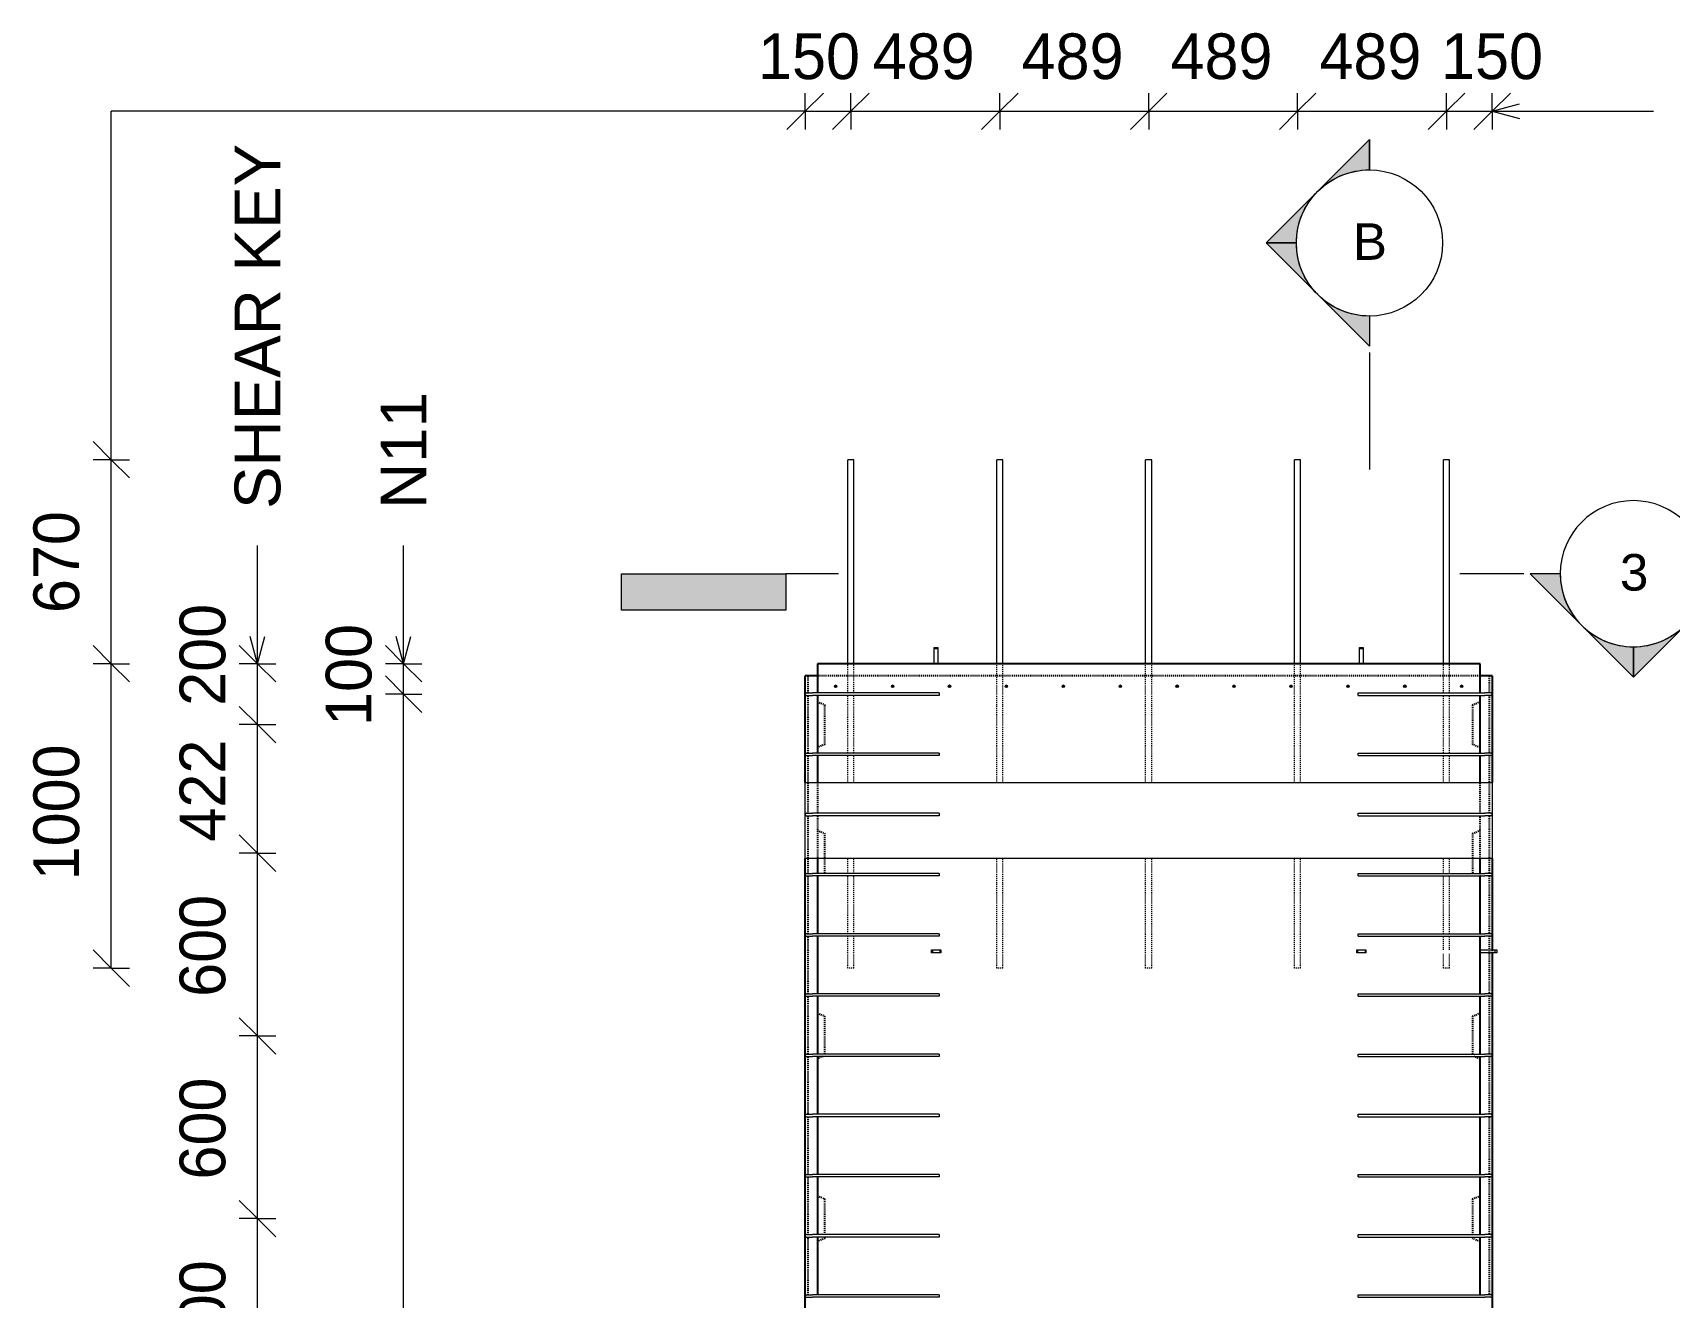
# Model space of a CAD drawing. Header units: millimetres. Extents: x -1213 to 19667, y -2591 to 13692.
# Drawn here: x 2974 to 8348, y 5619 to 9772 of the extents above; entities that cross this region are included whole.
import ezdxf

# ---------------------------------------------------------------- set-up
doc = ezdxf.new("R2010")
doc.units = ezdxf.units.MM
doc.linetypes.add('Dash', pattern=[6.36, 3.18, -3.18])
for name, color, linetype, lineweight in [('A-ANNO-DIMS', 211, 'Continuous', 9), ('A-ANNO-DIMS-60', 211, 'Continuous', 9), ('A-DETL-THIN', 151, 'Continuous', 18), ('A-GENM', 13, 'Continuous', 18), ('A-WALL', 113, 'Continuous', 25), ('A-WALL-HDLN', 110, 'Dash', 25), ('G-ANNO-SYMB', 111, 'Continuous', 9), ('G-ANNO-TEXT', 231, 'Continuous', 9), ('S-BEAM', 12, 'Continuous', 18), ('S-RBAR', 171, 'Continuous', 18)]:
    doc.layers.add(name, color=color, linetype=linetype, lineweight=lineweight)
doc.styles.add('Arial', font='arial.ttf', dxfattribs={"height": 120})
doc.styles.add('Arial_1', font='arial.ttf', dxfattribs={"height": 150})
doc.styles.add('Nirmala UI Semilight', font='NirmalaS.ttf', dxfattribs={"height": 150})
doc.dimstyles.new('Arrow_Filled_-_2_5_NI_UI', dxfattribs={"dimscale": 304.8, "dimtxt": 157.104592, "dimasz": 0.393701, "dimexe": 0.19685, "dimexo": 0.0625, "dimgap": 0.19685, "dimtad": 1, "dimdec": 4, "dimzin": 0, "dimdsep": 46, "dimtxsty": 'Nirmala UI Semilight', "dimblk1": 'OBLIQUE', "dimblk2": 'OBLIQUE', "dimsah": 1, "dimcen": 0.09, "dimazin": 0, "dimtfac": 1, "dimtdec": 4, "dimtix": 1, "dimtmove": 0, "dimatfit": 3, "dimfxl": 0.19685, "dimfxlon": 1, "dimtvp": 1, "dimtolj": 1, "dimtzin": 0, "dimarcsym": 2})
doc.dimstyles.new('Arrow_Filled_-_2_5_NI_UI_1', dxfattribs={"dimscale": 304.8, "dimtxt": 157.104592, "dimasz": 0.393701, "dimexe": 0.19685, "dimexo": 0.0625, "dimgap": 0.19685, "dimtad": 1, "dimdec": 4, "dimzin": 0, "dimdsep": 46, "dimtxsty": 'Nirmala UI Semilight', "dimblk1": 'OBLIQUE', "dimblk2": 'OBLIQUE', "dimsah": 1, "dimcen": 0.09, "dimazin": 0, "dimtfac": 1, "dimtdec": 4, "dimtix": 1, "dimtmove": 2, "dimatfit": 3, "dimfxl": 0.19685, "dimfxlon": 1, "dimtvp": 1, "dimtolj": 1, "dimtzin": 0, "dimarcsym": 2})

# ---------------------------------------------------------------- blocks, each defined once
blk = doc.blocks.new('M_Rectangular Corbel - M_Rectangular Corbel-2189266-Elevation Front')
at = {"layer": 'S-BEAM'}
for p, q in [((5510.6, 7060), (5510.6, 7310)), ((5510.6, 7310), (7766.6, 7310)), ((7766.6, 7310), (7766.6, 7060)), ((7766.6, 7060), (5510.6, 7060))]:
    blk.add_line(p, q, dxfattribs=at)
blk = doc.blocks.new('RR spread anchor face based - RR-SA-4_0-180-1726831-Elevation Front')
at = {"layer": 'A-GENM'}
for p, q in [((7330.6, 7748.8), (7330.6, 7753.8)), ((7330.6, 7753.8), (7342.6, 7753.8)), ((7330.6, 7700), (7330.6, 7748.8)), ((7342.6, 7748.8), (7330.6, 7748.8)), ((7342.6, 7753.8), (7342.6, 7748.8)), ((7342.6, 7748.8), (7342.6, 7700))]:
    blk.add_line(p, q, dxfattribs=at)
blk = doc.blocks.new('RR spread anchor face based - RR-SA-2_5-200-1726821-Elevation Front')
at = {"layer": 'A-GENM'}
for p, q in [((5925.6, 6760), (5928.1, 6760)), ((5925.6, 6750), (5925.6, 6760)), ((5928.1, 6750), (5925.6, 6750)), ((5928.1, 6760), (5953.1, 6760)), ((5928.1, 6760), (5928.1, 6750)), ((5953.1, 6750), (5928.1, 6750)), ((5953.1, 6760), (5955.6, 6760)), ((5953.1, 6760), (5953.1, 6750)), ((5955.6, 6750), (5953.1, 6750)), ((5955.6, 6760), (5955.6, 6750))]:
    blk.add_line(p, q, dxfattribs=at)
blk = doc.blocks.new('RR spread anchor face based - RR-SA-3_0-200-1726827-Elevation Front')
at = {"layer": 'A-GENM'}
for p, q in [((7726.6, 6760), (7776.6, 6760)), ((7776.6, 6750), (7726.6, 6750)), ((7776.6, 6760), (7781.6, 6760)), ((7776.6, 6750), (7776.6, 6760)), ((7781.6, 6750), (7776.6, 6750)), ((7781.6, 6760), (7781.6, 6750))]:
    blk.add_line(p, q, dxfattribs=at)
blk = doc.blocks.new('Detail View - M_Section Head - Filled SHOP DWG-1002450-Elevation Front')
at = {"layer": 'G-ANNO-SYMB'}
h = blk.add_hatch(color=256, dxfattribs=at)
edge = h.paths.add_edge_path()
edge.add_line((7890.8, -484.4), (7990.2, -484.4))
edge.add_arc((8230.2, -484.4), 240, 180, 225)
edge.add_line((8060.5, -654.1), (7890.8, -484.4))
h = blk.add_hatch(color=256, dxfattribs=at)
edge = h.paths.add_edge_path()
edge.add_line((8569.6, -484.4), (8399.9, -654.1))
edge.add_arc((8230.2, -484.4), 240, 315, 360)
edge.add_line((8470.2, -484.4), (8569.6, -484.4))
h = blk.add_hatch(color=256, dxfattribs=at)
edge = h.paths.add_edge_path()
edge.add_line((8230.2, -823.8), (8060.5, -654.1))
edge.add_arc((8230.2, -484.4), 240, 225, 270)
edge.add_line((8230.2, -724.4), (8230.2, -823.8))
h = blk.add_hatch(color=256, dxfattribs=at)
edge = h.paths.add_edge_path()
edge.add_line((8230.2, -823.8), (8230.2, -724.4))
edge.add_arc((8230.2, -484.4), 240, 270, 315)
edge.add_line((8399.9, -654.1), (8230.2, -823.8))
for p, q in [((8230.2, -823.8), (7890.8, -484.4)), ((7990.2, -484.4), (7890.8, -484.4)), ((7890.8, -484.4), (8060.5, -654.1)), ((7990.2, -484.4), (7890.8, -484.4)), ((8230.2, -823.8), (8569.6, -484.4)), ((8399.9, -654.1), (8569.6, -484.4)), ((8470.2, -484.4), (8569.6, -484.4)), ((8569.6, -484.4), (8470.2, -484.4)), ((8060.5, -654.1), (8230.2, -823.8)), ((8230.2, -823.8), (8399.9, -654.1)), ((8230.2, -724.4), (8230.2, -823.8)), ((8230.2, -823.8), (8230.2, -724.4))]:
    blk.add_line(p, q, dxfattribs=at)
for start, end in [(360, 180), (180, 360), (180, 225), (315, 360), (225, 270), (270, 315)]:
    blk.add_arc((8230.2, -484.4), 240, start, end, dxfattribs=at)
blk = doc.blocks.new('Detail View - M_Section Tail - Filled Horizontal-14034-Elevation Front')
at = {"layer": 'G-ANNO-SYMB'}
blk.add_hatch(color=256, dxfattribs=at).paths.add_polyline_path([(5447.5, -604.4), (5447.5, -484.4), (4907.5, -484.4), (4907.5, -604.4)])
for p, q in [((4907.5, -604.4), (4907.5, -484.4)), ((4907.5, -484.4), (5447.5, -484.4)), ((5447.5, -484.4), (5447.5, -604.4)), ((5447.5, -604.4), (4907.5, -604.4))]:
    blk.add_line(p, q, dxfattribs=at)
blk = doc.blocks.new('DIMBLOCK26-Elevation Front')
at = {"layer": 'A-ANNO-DIMS-60'}
for p, q in [((5510.6, 9514.3), (5570.6, 9574.3)), ((5510.6, 9514.3), (5510.6, 9574.3)), ((5660.6, 9514.3), (5720.6, 9574.3)), ((5660.6, 9514.3), (5660.6, 9574.3)), ((5510.6, 9514.3), (5450.6, 9454.3)), ((5510.6, 9514.3), (5660.6, 9514.3)), ((5510.6, 9514.3), (5510.6, 9454.3)), ((5660.6, 9514.3), (5600.6, 9454.3)), ((5660.6, 9514.3), (5660.6, 9454.3))]:
    blk.add_line(p, q, dxfattribs=at)
at = {"layer": 'A-ANNO-DIMS-60', "color": 0, "insert": (5355.8, 9770), "char_height": 150, "width": 370.196, "attachment_point": 1, "line_spacing_factor": 1.142579, "style": 'Nirmala UI Semilight'}
blk.add_mtext('150', dxfattribs=at)
blk = doc.blocks.new('_Oblique')
at = {"color": 0, "linetype": 'ByBlock', "lineweight": -2}
blk.add_line((-0.5, -0.5), (0.5, 0.5), dxfattribs=at)
blk = doc.blocks.new('DIMBLOCK27-Elevation Front')
at = {"layer": 'A-ANNO-DIMS-60'}
for p, q in [((5660.6, 9514.3), (5720.6, 9574.3)), ((5660.6, 9514.3), (5660.6, 9574.3)), ((6149.6, 9514.3), (6209.6, 9574.3)), ((6149.6, 9514.3), (6149.6, 9574.3)), ((5660.6, 9514.3), (5600.6, 9454.3)), ((5660.6, 9514.3), (6149.6, 9514.3)), ((5660.6, 9514.3), (5660.6, 9454.3)), ((6149.6, 9514.3), (6089.6, 9454.3)), ((6149.6, 9514.3), (6149.6, 9454.3))]:
    blk.add_line(p, q, dxfattribs=at)
at = {"layer": 'A-ANNO-DIMS-60', "color": 0, "insert": (5732.3, 9770), "char_height": 150, "width": 414.756, "attachment_point": 1, "line_spacing_factor": 1.142579, "style": 'Nirmala UI Semilight'}
blk.add_mtext('489', dxfattribs=at)
blk = doc.blocks.new('DIMBLOCK28-Elevation Front')
at = {"layer": 'A-ANNO-DIMS-60'}
for p, q in [((6149.6, 9514.3), (6209.6, 9574.3)), ((6149.6, 9514.3), (6149.6, 9574.3)), ((6638.6, 9514.3), (6698.6, 9574.3)), ((6638.6, 9514.3), (6638.6, 9574.3)), ((6149.6, 9514.3), (6089.6, 9454.3)), ((6149.6, 9514.3), (6638.6, 9514.3)), ((6149.6, 9514.3), (6149.6, 9454.3)), ((6638.6, 9514.3), (6578.6, 9454.3)), ((6638.6, 9514.3), (6638.6, 9454.3))]:
    blk.add_line(p, q, dxfattribs=at)
at = {"layer": 'A-ANNO-DIMS-60', "color": 0, "insert": (6221.3, 9770), "char_height": 150, "width": 414.756, "attachment_point": 1, "line_spacing_factor": 1.142579, "style": 'Nirmala UI Semilight'}
blk.add_mtext('489', dxfattribs=at)
blk = doc.blocks.new('DIMBLOCK29-Elevation Front')
at = {"layer": 'A-ANNO-DIMS-60'}
for p, q in [((6638.6, 9514.3), (6698.6, 9574.3)), ((6638.6, 9514.3), (6638.6, 9574.3)), ((7127.6, 9514.3), (7187.6, 9574.3)), ((7127.6, 9514.3), (7127.6, 9574.3)), ((6638.6, 9514.3), (6578.6, 9454.3)), ((6638.6, 9514.3), (7127.6, 9514.3)), ((6638.6, 9514.3), (6638.6, 9454.3)), ((7127.6, 9514.3), (7067.6, 9454.3)), ((7127.6, 9514.3), (7127.6, 9454.3))]:
    blk.add_line(p, q, dxfattribs=at)
at = {"layer": 'A-ANNO-DIMS-60', "color": 0, "insert": (6710.3, 9770), "char_height": 150, "width": 414.756, "attachment_point": 1, "line_spacing_factor": 1.142579, "style": 'Nirmala UI Semilight'}
blk.add_mtext('489', dxfattribs=at)
blk = doc.blocks.new('DIMBLOCK30-Elevation Front')
at = {"layer": 'A-ANNO-DIMS-60'}
for p, q in [((7127.6, 9514.3), (7187.6, 9574.3)), ((7127.6, 9514.3), (7127.6, 9574.3)), ((7616.6, 9514.3), (7676.6, 9574.3)), ((7616.6, 9514.3), (7616.6, 9574.3)), ((7127.6, 9514.3), (7067.6, 9454.3)), ((7127.6, 9514.3), (7616.6, 9514.3)), ((7127.6, 9514.3), (7127.6, 9454.3)), ((7616.6, 9514.3), (7556.6, 9454.3)), ((7616.6, 9514.3), (7616.6, 9454.3))]:
    blk.add_line(p, q, dxfattribs=at)
at = {"layer": 'A-ANNO-DIMS-60', "color": 0, "insert": (7199.3, 9770), "char_height": 150, "width": 414.756, "attachment_point": 1, "line_spacing_factor": 1.142579, "style": 'Nirmala UI Semilight'}
blk.add_mtext('489', dxfattribs=at)
blk = doc.blocks.new('DIMBLOCK31-Elevation Front')
at = {"layer": 'A-ANNO-DIMS-60'}
for p, q in [((7616.6, 9514.3), (7676.6, 9574.3)), ((7616.6, 9514.3), (7616.6, 9574.3)), ((7766.6, 9514.3), (7826.6, 9574.3)), ((7766.6, 9514.3), (7766.6, 9574.3)), ((7616.6, 9514.3), (7556.6, 9454.3)), ((7616.6, 9514.3), (7766.6, 9514.3)), ((7616.6, 9514.3), (7616.6, 9454.3)), ((7766.6, 9514.3), (7706.6, 9454.3)), ((7766.6, 9514.3), (7766.6, 9454.3))]:
    blk.add_line(p, q, dxfattribs=at)
at = {"layer": 'A-ANNO-DIMS-60', "color": 0, "insert": (7598.8, 9770), "char_height": 150, "width": 370.196, "attachment_point": 1, "line_spacing_factor": 1.142579, "style": 'Nirmala UI Semilight'}
blk.add_mtext('150', dxfattribs=at)
blk = doc.blocks.new('DIMBLOCK32-Elevation Front')
at = {"layer": 'A-ANNO-DIMS-60'}
for p, q in [((3231.9, 7700), (3171.9, 7760)), ((3231.9, 7700), (3171.9, 7700)), ((3231.9, 6700), (3231.9, 7700)), ((3231.9, 7700), (3291.9, 7640)), ((3231.9, 7700), (3291.9, 7700)), ((3231.9, 6700), (3171.9, 6760)), ((3231.9, 6700), (3171.9, 6700)), ((3231.9, 6700), (3291.9, 6640)), ((3231.9, 6700), (3291.9, 6700))]:
    blk.add_line(p, q, dxfattribs=at)
at = {"layer": 'A-ANNO-DIMS-60', "color": 0, "insert": (2976.2, 6988.6), "char_height": 150, "width": 507.305, "attachment_point": 1, "rotation": 90, "line_spacing_factor": 1.142579, "style": 'Nirmala UI Semilight'}
blk.add_mtext('1000', dxfattribs=at)
blk = doc.blocks.new('DIMBLOCK33-Elevation Front')
at = {"layer": 'A-ANNO-DIMS-60'}
for p, q in [((3231.9, 8370), (3171.9, 8430)), ((3231.9, 8370), (3171.9, 8370)), ((3231.9, 7700), (3231.9, 8370)), ((3231.9, 8370), (3291.9, 8310)), ((3231.9, 8370), (3291.9, 8370)), ((3231.9, 7700), (3171.9, 7760)), ((3231.9, 7700), (3171.9, 7700)), ((3231.9, 7700), (3291.9, 7640)), ((3231.9, 7700), (3291.9, 7700))]:
    blk.add_line(p, q, dxfattribs=at)
at = {"layer": 'A-ANNO-DIMS-60', "color": 0, "insert": (2976.2, 7866.5), "char_height": 150, "width": 404.473, "attachment_point": 1, "rotation": 90, "line_spacing_factor": 1.142579, "style": 'Nirmala UI Semilight'}
blk.add_mtext('670', dxfattribs=at)
blk = doc.blocks.new('DIMBLOCK47-Elevation Front')
at = {"layer": 'A-ANNO-DIMS-60'}
for p, q in [((3711.9, 5877.5), (3651.9, 5937.5)), ((3711.9, 5877.5), (3651.9, 5877.5)), ((3711.9, 5277.5), (3711.9, 5877.5)), ((3711.9, 5877.5), (3771.9, 5817.5)), ((3711.9, 5877.5), (3771.9, 5877.5)), ((3711.9, 5277.5), (3651.9, 5337.5)), ((3711.9, 5277.5), (3651.9, 5277.5)), ((3711.9, 5277.5), (3771.9, 5217.5)), ((3711.9, 5277.5), (3771.9, 5277.5))]:
    blk.add_line(p, q, dxfattribs=at)
at = {"layer": 'A-ANNO-DIMS-60', "color": 0, "insert": (3456.2, 5406.1), "char_height": 150, "width": 411.328, "attachment_point": 1, "rotation": 90, "line_spacing_factor": 1.142579, "style": 'Nirmala UI Semilight'}
blk.add_mtext('600', dxfattribs=at)
blk = doc.blocks.new('DIMBLOCK48-Elevation Front')
at = {"layer": 'A-ANNO-DIMS-60'}
for p, q in [((3711.9, 6477.5), (3651.9, 6537.5)), ((3711.9, 6477.5), (3651.9, 6477.5)), ((3711.9, 5877.5), (3711.9, 6477.5)), ((3711.9, 6477.5), (3771.9, 6417.5)), ((3711.9, 6477.5), (3771.9, 6477.5)), ((3711.9, 5877.5), (3651.9, 5937.5)), ((3711.9, 5877.5), (3651.9, 5877.5)), ((3711.9, 5877.5), (3771.9, 5817.5)), ((3711.9, 5877.5), (3771.9, 5877.5))]:
    blk.add_line(p, q, dxfattribs=at)
at = {"layer": 'A-ANNO-DIMS-60', "color": 0, "insert": (3456.2, 6006.1), "char_height": 150, "width": 411.328, "attachment_point": 1, "rotation": 90, "line_spacing_factor": 1.142579, "style": 'Nirmala UI Semilight'}
blk.add_mtext('600', dxfattribs=at)
blk = doc.blocks.new('DIMBLOCK49-Elevation Front')
at = {"layer": 'A-ANNO-DIMS-60'}
for p, q in [((3711.9, 7077.5), (3651.9, 7137.5)), ((3711.9, 7077.5), (3651.9, 7077.5)), ((3711.9, 6477.5), (3711.9, 7077.5)), ((3711.9, 7077.5), (3771.9, 7017.5)), ((3711.9, 7077.5), (3771.9, 7077.5)), ((3711.9, 6477.5), (3651.9, 6537.5)), ((3711.9, 6477.5), (3651.9, 6477.5)), ((3711.9, 6477.5), (3771.9, 6417.5)), ((3711.9, 6477.5), (3771.9, 6477.5))]:
    blk.add_line(p, q, dxfattribs=at)
at = {"layer": 'A-ANNO-DIMS-60', "color": 0, "insert": (3456.2, 6606.1), "char_height": 150, "width": 411.328, "attachment_point": 1, "rotation": 90, "line_spacing_factor": 1.142579, "style": 'Nirmala UI Semilight'}
blk.add_mtext('600', dxfattribs=at)
blk = doc.blocks.new('DIMBLOCK50-Elevation Front')
at = {"layer": 'A-ANNO-DIMS-60'}
for p, q in [((3711.9, 7500), (3651.9, 7560)), ((3711.9, 7500), (3651.9, 7500)), ((3711.9, 7077.5), (3711.9, 7500)), ((3711.9, 7500), (3771.9, 7440)), ((3711.9, 7500), (3771.9, 7500)), ((3711.9, 7077.5), (3651.9, 7137.5)), ((3711.9, 7077.5), (3651.9, 7077.5)), ((3711.9, 7077.5), (3771.9, 7017.5)), ((3711.9, 7077.5), (3771.9, 7077.5))]:
    blk.add_line(p, q, dxfattribs=at)
at = {"layer": 'A-ANNO-DIMS-60', "color": 0, "insert": (3456.2, 7115.9), "char_height": 150, "width": 414.756, "attachment_point": 1, "rotation": 90, "line_spacing_factor": 1.142579, "style": 'Nirmala UI Semilight'}
blk.add_mtext('422', dxfattribs=at)
blk = doc.blocks.new('DIMBLOCK51-Elevation Front')
at = {"layer": 'A-ANNO-DIMS-60'}
for p, q in [((3711.9, 7700), (3651.9, 7760)), ((3711.9, 7700), (3651.9, 7700)), ((3711.9, 7500), (3711.9, 7700)), ((3711.9, 7700), (3771.9, 7640)), ((3711.9, 7700), (3771.9, 7700)), ((3711.9, 7500), (3651.9, 7560)), ((3711.9, 7500), (3651.9, 7500)), ((3711.9, 7500), (3771.9, 7440)), ((3711.9, 7500), (3771.9, 7500))]:
    blk.add_line(p, q, dxfattribs=at)
at = {"layer": 'A-ANNO-DIMS-60', "color": 0, "insert": (3456.2, 7561.7), "char_height": 150, "width": 411.328, "attachment_point": 1, "rotation": 90, "line_spacing_factor": 1.142579, "style": 'Nirmala UI Semilight'}
blk.add_mtext('200', dxfattribs=at)
blk = doc.blocks.new('DIMBLOCK53-Elevation Front')
at = {"layer": 'A-ANNO-DIMS-60'}
for p, q in [((4191.9, 7600), (4131.9, 7660)), ((4191.9, 7600), (4131.9, 7600)), ((4191.9, -1295), (4191.9, 7600)), ((4191.9, 7600), (4251.9, 7540)), ((4191.9, 7600), (4251.9, 7600)), ((4191.9, -1295), (4131.9, -1235)), ((4191.9, -1295), (4131.9, -1295)), ((4191.9, -1295), (4251.9, -1355)), ((4191.9, -1295), (4251.9, -1295))]:
    blk.add_line(p, q, dxfattribs=at)
at = {"layer": 'A-ANNO-DIMS-60', "color": 0, "insert": (3936.2, 2382.7), "char_height": 150, "width": 1847.55, "attachment_point": 1, "rotation": 90, "line_spacing_factor": 1.142579, "style": 'Nirmala UI Semilight'}
blk.add_mtext('T8@200mm C/C', dxfattribs=at)
blk = doc.blocks.new('DIMBLOCK54-Elevation Front')
at = {"layer": 'A-ANNO-DIMS-60'}
for p, q in [((4191.9, 7700), (4131.9, 7760)), ((4191.9, 7700), (4131.9, 7700)), ((4191.9, 7600), (4191.9, 7700)), ((4191.9, 7700), (4251.9, 7640)), ((4191.9, 7700), (4251.9, 7700)), ((4191.9, 7600), (4131.9, 7660)), ((4191.9, 7600), (4131.9, 7600)), ((4191.9, 7600), (4251.9, 7540)), ((4191.9, 7600), (4251.9, 7600))]:
    blk.add_line(p, q, dxfattribs=at)
at = {"layer": 'A-ANNO-DIMS-60', "color": 0, "insert": (3936.2, 7495.8), "char_height": 150, "width": 370.196, "attachment_point": 1, "rotation": 90, "line_spacing_factor": 1.142579, "style": 'Nirmala UI Semilight'}
blk.add_mtext('100', dxfattribs=at)

msp = doc.modelspace()

# ---------------------------------------------------------------- hatches: boundary and pattern name
at = {"layer": 'S-RBAR'}
h = msp.add_hatch(color=256, dxfattribs=at)
edge = h.paths.add_edge_path()
edge.add_arc((5610.56745, 7626), 4, 0, 360)
for points in [[(5610.56745, 7622), (5614.56745, 7626), (5610.56745, 7630), (5606.56745, 7626)], [(5797.47655, 7622), (5801.47655, 7626), (5797.47655, 7630), (5793.47655, 7626)], [(5984.38564, 7622), (5988.38564, 7626), (5984.38564, 7630), (5980.38564, 7626)], [(6171.29473, 7622), (6175.29473, 7626), (6171.29473, 7630), (6167.29473, 7626)], [(6358.20382, 7622), (6362.20382, 7626), (6358.20382, 7630), (6354.20382, 7626)], [(6545.11291, 7622), (6549.11291, 7626), (6545.11291, 7630), (6541.11291, 7626)], [(6732.022, 7622), (6736.022, 7626), (6732.022, 7630), (6728.022, 7626)], [(6918.93109, 7622), (6922.93109, 7626), (6918.93109, 7630), (6914.93109, 7626)], [(7105.84018, 7622), (7109.84018, 7626), (7105.84018, 7630), (7101.84018, 7626)], [(7292.74927, 7622), (7296.74927, 7626), (7292.74927, 7630), (7288.74927, 7626)], [(7479.65836, 7622), (7483.65836, 7626), (7479.65836, 7630), (7475.65836, 7626)], [(7666.56745, 7622), (7670.56745, 7626), (7666.56745, 7630), (7662.56745, 7626)]]:
    msp.add_hatch(color=256, dxfattribs=at).paths.add_polyline_path(points)
h = msp.add_hatch(color=256, dxfattribs=at)
edge = h.paths.add_edge_path()
edge.add_arc((5797.47655, 7626), 4, 0, 360)
h = msp.add_hatch(color=256, dxfattribs=at)
edge = h.paths.add_edge_path()
edge.add_arc((5984.38564, 7626), 4, 0, 360)
h = msp.add_hatch(color=256, dxfattribs=at)
edge = h.paths.add_edge_path()
edge.add_arc((6171.29473, 7626), 4, 0, 360)
h = msp.add_hatch(color=256, dxfattribs=at)
edge = h.paths.add_edge_path()
edge.add_arc((6358.20382, 7626), 4, 0, 360)
h = msp.add_hatch(color=256, dxfattribs=at)
edge = h.paths.add_edge_path()
edge.add_arc((6545.11291, 7626), 4, 0, 360)
h = msp.add_hatch(color=256, dxfattribs=at)
edge = h.paths.add_edge_path()
edge.add_arc((6732.022, 7626), 4, 0, 360)
h = msp.add_hatch(color=256, dxfattribs=at)
edge = h.paths.add_edge_path()
edge.add_arc((6918.93109, 7626), 4, 0, 360)
h = msp.add_hatch(color=256, dxfattribs=at)
edge = h.paths.add_edge_path()
edge.add_arc((7105.84018, 7626), 4, 0, 360)
h = msp.add_hatch(color=256, dxfattribs=at)
edge = h.paths.add_edge_path()
edge.add_arc((7292.74927, 7626), 4, 0, 360)
h = msp.add_hatch(color=256, dxfattribs=at)
edge = h.paths.add_edge_path()
edge.add_arc((7479.65836, 7626), 4, 0, 360)
h = msp.add_hatch(color=256, dxfattribs=at)
edge = h.paths.add_edge_path()
edge.add_arc((7666.56745, 7626), 4, 0, 360)

# ---------------------------------------------------------------- linework, layer by layer
at = {"layer": 'A-DETL-THIN'}
for p in [(3231.86569, 8370), (5510.56745, 9514.30801)]:
    msp.add_line(p, (3231.86569, 9514.30801), dxfattribs=at)
at = {"layer": 'A-WALL'}
for p, q in [((5550.5695, 7700), (5550.5695, 7604)), ((7726.56745, 7700), (5550.5695, 7700)), ((7726.56745, 7604), (7726.56745, 7700)), ((5510.56745, 7310), (5510.56745, 7660)), ((5550.5695, 7660), (5510.56745, 7660)), ((7766.56745, 7660), (7726.56745, 7660)), ((7766.56745, 7660), (7766.56745, 7310)), ((5550.5695, 7596), (5550.5695, 7406.33333)), ((7726.56745, 7406.33333), (7726.56745, 7596)), ((5550.5695, 7398.33333), (5550.5695, 7310)), ((7726.56745, 7310), (7726.56745, 7398.33333)), ((5510.56745, -1395), (5510.56745, 7060)), ((5550.5695, 7060), (5550.5695, 7011)), ((7726.56745, 7011), (7726.56745, 7060)), ((7766.56745, 7060), (7766.56745, 6760)), ((5550.5695, 7003), (5550.5695, 6813.33333)), ((7726.56745, 6813.33333), (7726.56745, 7003)), ((5550.5695, 6805.33333), (5550.5695, 6615.66667)), ((7726.56745, 6615.66667), (7726.56745, 6805.33333)), ((7766.56745, 6750), (7766.56745, 4105.06145)), ((5550.5695, 6607.66667), (5550.5695, 6418)), ((7726.56745, 6418), (7726.56745, 6607.66667)), ((5550.5695, 6410), (5550.5695, 6220.33333)), ((7726.56745, 6220.33333), (7726.56745, 6410)), ((5550.5695, 6212.33333), (5550.5695, 6022.66667)), ((7726.56745, 6022.66667), (7726.56745, 6212.33333)), ((5550.5695, 6014.66667), (5550.5695, 5825)), ((7726.56745, 5825), (7726.56745, 6014.66667)), ((5550.5695, 5817), (5550.5695, 5627.33333)), ((7726.56745, 5627.33333), (7726.56745, 5817))]:
    msp.add_line(p, q, dxfattribs=at)
at = {"layer": 'A-WALL-HDLN'}
for p, q in [((5520.57004, 7604), (5520.57004, 7660)), ((7726.56745, 7660), (5550.5695, 7660)), ((7756.56487, 7660), (7756.56487, 7604)), ((5520.57004, 7406.33333), (5520.57004, 7596)), ((7756.56487, 7596), (7756.56487, 7406.33333)), ((5550.56745, 7575), (5575.56745, 7565)), ((5575.56745, 7435), (5575.56745, 7565)), ((7701.56745, 7565), (7726.56745, 7575)), ((7701.56745, 7565), (7701.56745, 7435)), ((5575.56745, 7435), (5550.56745, 7425)), ((7726.56745, 7425), (7701.56745, 7435)), ((5520.57004, 7208.66667), (5520.57004, 7398.33333)), ((7756.56487, 7398.33333), (7756.56487, 7208.66667)), ((5550.5695, 7309.95039), (5550.5695, 7208.66667)), ((7726.56745, 7208.66667), (7726.56745, 7309.95039)), ((5520.57004, 7011), (5520.57004, 7200.66667)), ((5550.56745, 7152.50781), (5575.56745, 7142.50781)), ((5550.5695, 7200.66667), (5550.5695, 7060.04961)), ((7701.56745, 7142.50781), (7726.56745, 7152.50781)), ((7726.56745, 7060.04961), (7726.56745, 7200.66667)), ((7756.56487, 7200.66667), (7756.56487, 7011)), ((5575.56745, 7012.50781), (5575.56745, 7142.50781)), ((7701.56745, 7142.50781), (7701.56745, 7012.50781)), ((5520.57004, 6813.33333), (5520.57004, 7003)), ((5551.79792, 7003), (5550.56745, 7002.50781)), ((5575.56745, 7012.50781), (5571.79792, 7011)), ((7705.33699, 7011), (7701.56745, 7012.50781)), ((7726.56745, 7002.50781), (7725.33699, 7003)), ((7756.56487, 7003), (7756.56487, 6813.33333)), ((5520.57004, 6615.66667), (5520.57004, 6805.33333)), ((7756.56487, 6805.33333), (7756.56487, 6615.66667)), ((7766.56745, 6759.95039), (7766.56745, 6750.04961)), ((5520.57004, 6418), (5520.57004, 6607.66667)), ((7756.56487, 6607.66667), (7756.56487, 6418)), ((5550.56745, 6552.50781), (5575.56745, 6542.50781)), ((5575.56745, 6418), (5575.56745, 6542.50781)), ((7701.56745, 6542.50781), (7726.56745, 6552.50781)), ((7701.56745, 6542.50781), (7701.56745, 6418)), ((5520.57004, 6220.33333), (5520.57004, 6410)), ((5569.29792, 6410), (5550.56745, 6402.50781)), ((7726.56745, 6402.50781), (7707.83699, 6410)), ((7756.56487, 6410), (7756.56487, 6220.33333)), ((5520.57004, 6022.66667), (5520.57004, 6212.33333)), ((7756.56487, 6212.33333), (7756.56487, 6022.66667)), ((5520.57004, 5825), (5520.57004, 6014.66667)), ((7756.56487, 6014.66667), (7756.56487, 5825)), ((5550.56745, 5952.50781), (5575.56745, 5942.50781)), ((5575.56745, 5825), (5575.56745, 5942.50781)), ((7701.56745, 5942.50781), (7726.56745, 5952.50781)), ((7701.56745, 5942.50781), (7701.56745, 5825)), ((5520.57004, 5627.33333), (5520.57004, 5817)), ((5575.56745, 5812.50781), (5550.56745, 5802.50781)), ((5575.56745, 5812.50781), (5575.56745, 5817)), ((7701.56745, 5817), (7701.56745, 5812.50781)), ((7726.56745, 5802.50781), (7701.56745, 5812.50781)), ((7756.56487, 5817), (7756.56487, 5627.33333))]:
    msp.add_line(p, q, dxfattribs=at)
at = {"layer": 'G-ANNO-SYMB'}
for p, q in [((7363.46345, 8721.76289), (7363.46345, 8338.37278)), ((5620.36081, 7995.596), (5447.51281, 7995.596)), ((7870.17414, 7995.596), (7660.86832, 7995.596))]:
    msp.add_line(p, q, dxfattribs=at)
at = {"layer": 'G-ANNO-TEXT', "color": 7}
for p, q in [((7766.42883, 9514.18979), (7856.42883, 9538.30522)), ((7766.42883, 9514.18979), (7856.42883, 9490.07436)), ((7766.42883, 9514.18979), (8295.81689, 9514.18979)), ((3711.98391, 7699.86138), (3711.98391, 8088.20553)), ((4191.98391, 7699.86138), (4191.98391, 8088.20553)), ((3711.98391, 7699.86138), (3687.86848, 7789.86138)), ((3711.98391, 7699.86138), (3736.09934, 7789.86138)), ((4191.98391, 7699.86138), (4167.86848, 7789.86138)), ((4191.98391, 7699.86138), (4216.09934, 7789.86138))]:
    msp.add_line(p, q, dxfattribs=at)
at = {"layer": 'S-RBAR'}
for p, q in [((5670.56745, 8370), (5650.56745, 8370)), ((5650.56745, 7700), (5650.56745, 8370)), ((5670.56745, 7700), (5670.56745, 8370)), ((6159.56745, 8370), (6139.56745, 8370)), ((6139.56745, 7700), (6139.56745, 8370)), ((6159.56745, 7700), (6159.56745, 8370)), ((6648.56745, 8370), (6628.56745, 8370)), ((6628.56745, 7700), (6628.56745, 8370)), ((6648.56745, 7700), (6648.56745, 8370)), ((7137.56745, 8370), (7117.56745, 8370)), ((7117.56745, 7700), (7117.56745, 8370)), ((7137.56745, 7700), (7137.56745, 8370)), ((7626.56745, 8370), (7606.56745, 8370)), ((7606.56745, 7700), (7606.56745, 8370)), ((7626.56745, 7700), (7626.56745, 8370)), ((5514.56745, 7604), (5534.56745, 7604)), ((5514.56745, 7596), (5534.56745, 7596)), ((5950.5695, 7604), (5534.56745, 7604)), ((5950.5695, 7596), (5534.56745, 7596)), ((5610.56745, 7630), (5606.56745, 7626)), ((5606.56745, 7626), (5610.56745, 7622)), ((5614.56745, 7626), (5610.56745, 7630)), ((5610.56745, 7622), (5614.56745, 7626)), ((5797.47655, 7630), (5793.47655, 7626)), ((5793.47655, 7626), (5797.47655, 7622)), ((5801.47655, 7626), (5797.47655, 7630)), ((5797.47655, 7622), (5801.47655, 7626)), ((5950.5695, 7604), (5950.5695, 7596)), ((5984.38564, 7630), (5980.38564, 7626)), ((5980.38564, 7626), (5984.38564, 7622)), ((5988.38564, 7626), (5984.38564, 7630)), ((5984.38564, 7622), (5988.38564, 7626)), ((6171.29473, 7630), (6167.29473, 7626)), ((6167.29473, 7626), (6171.29473, 7622)), ((6175.29473, 7626), (6171.29473, 7630)), ((6171.29473, 7622), (6175.29473, 7626)), ((6358.20382, 7630), (6354.20382, 7626)), ((6354.20382, 7626), (6358.20382, 7622)), ((6362.20382, 7626), (6358.20382, 7630)), ((6358.20382, 7622), (6362.20382, 7626)), ((6545.11291, 7630), (6541.11291, 7626)), ((6541.11291, 7626), (6545.11291, 7622)), ((6549.11291, 7626), (6545.11291, 7630)), ((6545.11291, 7622), (6549.11291, 7626)), ((6732.022, 7630), (6728.022, 7626)), ((6728.022, 7626), (6732.022, 7622)), ((6736.022, 7626), (6732.022, 7630)), ((6732.022, 7622), (6736.022, 7626)), ((6918.93109, 7630), (6914.93109, 7626)), ((6914.93109, 7626), (6918.93109, 7622)), ((6922.93109, 7626), (6918.93109, 7630)), ((6918.93109, 7622), (6922.93109, 7626)), ((7105.84018, 7630), (7101.84018, 7626)), ((7101.84018, 7626), (7105.84018, 7622)), ((7109.84018, 7626), (7105.84018, 7630)), ((7105.84018, 7622), (7109.84018, 7626)), ((7292.74927, 7630), (7288.74927, 7626)), ((7288.74927, 7626), (7292.74927, 7622)), ((7296.74927, 7626), (7292.74927, 7630)), ((7292.74927, 7622), (7296.74927, 7626)), ((7326.56745, 7604), (7742.56745, 7604)), ((7326.56745, 7596), (7326.56745, 7604)), ((7326.56745, 7596), (7742.56745, 7596)), ((7479.65836, 7630), (7475.65836, 7626)), ((7475.65836, 7626), (7479.65836, 7622)), ((7483.65836, 7626), (7479.65836, 7630)), ((7479.65836, 7622), (7483.65836, 7626)), ((7666.56745, 7630), (7662.56745, 7626)), ((7662.56745, 7626), (7666.56745, 7622)), ((7670.56745, 7626), (7666.56745, 7630)), ((7666.56745, 7622), (7670.56745, 7626)), ((7762.56745, 7604), (7742.56745, 7604)), ((7762.56745, 7596), (7742.56745, 7596)), ((5514.56745, 7406.33333), (5534.56745, 7406.33333)), ((5514.56745, 7398.33333), (5534.56745, 7398.33333)), ((5950.5695, 7406.33333), (5534.56745, 7406.33333)), ((5950.5695, 7398.33333), (5534.56745, 7398.33333)), ((5950.5695, 7406.33333), (5950.5695, 7398.33333)), ((7326.56745, 7406.33333), (7742.56745, 7406.33333)), ((7326.56745, 7398.33333), (7326.56745, 7406.33333)), ((7326.56745, 7398.33333), (7742.56745, 7398.33333)), ((7762.56745, 7406.33333), (7742.56745, 7406.33333)), ((7762.56745, 7398.33333), (7742.56745, 7398.33333)), ((5514.56745, 7208.66667), (5534.56745, 7208.66667)), ((5950.5695, 7208.66667), (5534.56745, 7208.66667)), ((5950.5695, 7208.66667), (5950.5695, 7200.66667)), ((7326.56745, 7208.66667), (7742.56745, 7208.66667)), ((7326.56745, 7200.66667), (7326.56745, 7208.66667)), ((7762.56745, 7208.66667), (7742.56745, 7208.66667)), ((5514.56745, 7200.66667), (5534.56745, 7200.66667)), ((5950.5695, 7200.66667), (5534.56745, 7200.66667)), ((7326.56745, 7200.66667), (7742.56745, 7200.66667)), ((7762.56745, 7200.66667), (7742.56745, 7200.66667)), ((5514.56745, 7011), (5534.56745, 7011)), ((5514.56745, 7003), (5534.56745, 7003)), ((5950.5695, 7011), (5534.56745, 7011)), ((5950.5695, 7003), (5534.56745, 7003)), ((5950.5695, 7011), (5950.5695, 7003)), ((7326.56745, 7011), (7742.56745, 7011)), ((7326.56745, 7003), (7326.56745, 7011)), ((7326.56745, 7003), (7742.56745, 7003)), ((7762.56745, 7011), (7742.56745, 7011)), ((7762.56745, 7003), (7742.56745, 7003)), ((5514.56745, 6813.33333), (5534.56745, 6813.33333)), ((5514.56745, 6805.33333), (5534.56745, 6805.33333)), ((5950.5695, 6813.33333), (5534.56745, 6813.33333)), ((5950.5695, 6805.33333), (5534.56745, 6805.33333)), ((5950.5695, 6813.33333), (5950.5695, 6805.33333)), ((7326.56745, 6813.33333), (7742.56745, 6813.33333)), ((7326.56745, 6805.33333), (7326.56745, 6813.33333)), ((7326.56745, 6805.33333), (7742.56745, 6805.33333)), ((7762.56745, 6813.33333), (7742.56745, 6813.33333)), ((7762.56745, 6805.33333), (7742.56745, 6805.33333)), ((5514.56745, 6615.66667), (5534.56745, 6615.66667)), ((5950.5695, 6615.66667), (5534.56745, 6615.66667)), ((5950.5695, 6615.66667), (5950.5695, 6607.66667)), ((7326.56745, 6615.66667), (7742.56745, 6615.66667)), ((7326.56745, 6607.66667), (7326.56745, 6615.66667)), ((7762.56745, 6615.66667), (7742.56745, 6615.66667)), ((5514.56745, 6607.66667), (5534.56745, 6607.66667)), ((5950.5695, 6607.66667), (5534.56745, 6607.66667)), ((7326.56745, 6607.66667), (7742.56745, 6607.66667)), ((7762.56745, 6607.66667), (7742.56745, 6607.66667)), ((5514.56745, 6418), (5534.56745, 6418)), ((5514.56745, 6410), (5534.56745, 6410)), ((5950.5695, 6418), (5534.56745, 6418)), ((5950.5695, 6410), (5534.56745, 6410)), ((5950.5695, 6418), (5950.5695, 6410)), ((7326.56745, 6418), (7742.56745, 6418)), ((7326.56745, 6410), (7326.56745, 6418)), ((7326.56745, 6410), (7742.56745, 6410)), ((7762.56745, 6418), (7742.56745, 6418)), ((7762.56745, 6410), (7742.56745, 6410)), ((5514.56745, 6220.33333), (5534.56745, 6220.33333)), ((5514.56745, 6212.33333), (5534.56745, 6212.33333)), ((5950.5695, 6220.33333), (5534.56745, 6220.33333)), ((5950.5695, 6212.33333), (5534.56745, 6212.33333)), ((5950.5695, 6220.33333), (5950.5695, 6212.33333)), ((7326.56745, 6220.33333), (7742.56745, 6220.33333)), ((7326.56745, 6212.33333), (7326.56745, 6220.33333)), ((7326.56745, 6212.33333), (7742.56745, 6212.33333)), ((7762.56745, 6220.33333), (7742.56745, 6220.33333)), ((7762.56745, 6212.33333), (7742.56745, 6212.33333)), ((5514.56745, 6022.66667), (5534.56745, 6022.66667)), ((5950.5695, 6022.66667), (5534.56745, 6022.66667)), ((5950.5695, 6022.66667), (5950.5695, 6014.66667)), ((7326.56745, 6022.66667), (7742.56745, 6022.66667)), ((7326.56745, 6014.66667), (7326.56745, 6022.66667)), ((7762.56745, 6022.66667), (7742.56745, 6022.66667)), ((5514.56745, 6014.66667), (5534.56745, 6014.66667)), ((5950.5695, 6014.66667), (5534.56745, 6014.66667)), ((7326.56745, 6014.66667), (7742.56745, 6014.66667)), ((7762.56745, 6014.66667), (7742.56745, 6014.66667)), ((5514.56745, 5825), (5534.56745, 5825)), ((5514.56745, 5817), (5534.56745, 5817)), ((5950.5695, 5825), (5534.56745, 5825)), ((5950.5695, 5817), (5534.56745, 5817)), ((5950.5695, 5825), (5950.5695, 5817)), ((7326.56745, 5825), (7742.56745, 5825)), ((7326.56745, 5817), (7326.56745, 5825)), ((7326.56745, 5817), (7742.56745, 5817)), ((7762.56745, 5825), (7742.56745, 5825)), ((7762.56745, 5817), (7742.56745, 5817)), ((5514.56745, 5627.33333), (5534.56745, 5627.33333)), ((5514.56745, 5619.33333), (5534.56745, 5619.33333)), ((5950.5695, 5627.33333), (5534.56745, 5627.33333)), ((5950.5695, 5619.33333), (5534.56745, 5619.33333)), ((5950.5695, 5627.33333), (5950.5695, 5619.33333)), ((7326.56745, 5627.33333), (7742.56745, 5627.33333)), ((7326.56745, 5619.33333), (7326.56745, 5627.33333)), ((7326.56745, 5619.33333), (7742.56745, 5619.33333)), ((7762.56745, 5627.33333), (7742.56745, 5627.33333)), ((7762.56745, 5619.33333), (7742.56745, 5619.33333))]:
    msp.add_line(p, q, dxfattribs=at)
at = {"layer": 'S-RBAR', "linetype": 'Dash'}
for p, q in [((5650.56745, 7604), (5650.56745, 7699.95039)), ((5670.56745, 7604), (5670.56745, 7699.95039)), ((6139.56745, 7310), (6139.56745, 7699.95039)), ((6159.56745, 7310), (6159.56745, 7699.95039)), ((6628.56745, 7310), (6628.56745, 7699.95039)), ((6648.56745, 7310), (6648.56745, 7699.95039)), ((7117.56745, 7310), (7117.56745, 7699.95039)), ((7137.56745, 7310), (7137.56745, 7699.95039)), ((7606.56745, 7604), (7606.56745, 7699.95039)), ((7626.56745, 7604), (7626.56745, 7699.95039)), ((5650.56745, 7406.33333), (5650.56745, 7596)), ((5670.56745, 7406.33333), (5670.56745, 7596)), ((7606.56745, 7406.33333), (7606.56745, 7596)), ((7626.56745, 7406.33333), (7626.56745, 7596)), ((5650.56745, 7310), (5650.56745, 7398.33333)), ((5670.56745, 7310), (5670.56745, 7398.33333)), ((7606.56745, 7310), (7606.56745, 7398.33333)), ((7626.56745, 7310), (7626.56745, 7398.33333)), ((5650.56745, 7011), (5650.56745, 7060)), ((5670.56745, 7011), (5670.56745, 7060)), ((6139.56745, 6700), (6139.56745, 7060)), ((6159.56745, 6700), (6159.56745, 7060)), ((6628.56745, 6700), (6628.56745, 7060)), ((6648.56745, 6700), (6648.56745, 7060)), ((7117.56745, 6700), (7117.56745, 7060)), ((7137.56745, 6700), (7137.56745, 7060)), ((7606.56745, 7011), (7606.56745, 7060)), ((7626.56745, 7011), (7626.56745, 7060)), ((5650.56745, 6813.33333), (5650.56745, 7003)), ((5670.56745, 6813.33333), (5670.56745, 7003)), ((7606.56745, 6813.33333), (7606.56745, 7003)), ((7626.56745, 6813.33333), (7626.56745, 7003)), ((5650.56745, 6700), (5650.56745, 6805.33333)), ((5670.56745, 6700), (5670.56745, 6805.33333)), ((7606.56745, 6760), (7606.56745, 6805.33333)), ((7626.56745, 6760), (7626.56745, 6805.33333)), ((7606.56745, 6700), (7606.56745, 6750)), ((7626.56745, 6700), (7626.56745, 6750)), ((5670.56745, 6700), (5650.56745, 6700)), ((6159.56745, 6700), (6139.56745, 6700)), ((6648.56745, 6700), (6628.56745, 6700)), ((7137.56745, 6700), (7117.56745, 6700)), ((7626.56745, 6700), (7606.56745, 6700))]:
    msp.add_line(p, q, dxfattribs=at)
at = {"layer": 'S-RBAR'}
for centre in [(5610.56745, 7626), (5797.47655, 7626), (5984.38564, 7626), (6171.29473, 7626), (6358.20382, 7626), (6545.11291, 7626), (6732.022, 7626), (6918.93109, 7626), (7105.84018, 7626), (7292.74927, 7626), (7479.65836, 7626), (7666.56745, 7626)]:
    msp.add_circle(centre, 4, dxfattribs=at)
for centre, start, end in [((5514.56745, 7600), 90, 270), ((5514.56745, 7600), 90, 165), ((5514.56745, 7600), 195, 255), ((7762.56745, 7600), 270, 90), ((7762.56745, 7600), 270, 345), ((7762.56745, 7600), 15, 75), ((5514.56745, 7402.33333), 90, 270), ((5514.56745, 7402.33333), 90, 165), ((5514.56745, 7402.33333), 195, 255), ((7762.56745, 7402.33333), 270, 90), ((7762.56745, 7402.33333), 270, 345), ((7762.56745, 7402.33333), 15, 75), ((5514.56745, 7204.66667), 90, 270), ((5514.56745, 7204.66667), 90, 165), ((5514.56745, 7204.66667), 195, 255), ((7762.56745, 7204.66667), 270, 90), ((7762.56745, 7204.66667), 270, 345), ((7762.56745, 7204.66667), 15, 75), ((5514.56745, 7007), 90, 270), ((5514.56745, 7007), 90, 165), ((5514.56745, 7007), 195, 255), ((7762.56745, 7007), 270, 90), ((7762.56745, 7007), 270, 345), ((7762.56745, 7007), 15, 75), ((5514.56745, 6809.33333), 90, 270), ((5514.56745, 6809.33333), 90, 165), ((5514.56745, 6809.33333), 195, 255), ((7762.56745, 6809.33333), 270, 90), ((7762.56745, 6809.33333), 270, 345), ((7762.56745, 6809.33333), 15, 75), ((5514.56745, 6611.66667), 90, 270), ((5514.56745, 6611.66667), 90, 165), ((5514.56745, 6611.66667), 195, 255), ((7762.56745, 6611.66667), 270, 90), ((7762.56745, 6611.66667), 270, 345), ((7762.56745, 6611.66667), 15, 75), ((5514.56745, 6414), 90, 270), ((5514.56745, 6414), 90, 165), ((5514.56745, 6414), 195, 255), ((7762.56745, 6414), 270, 90), ((7762.56745, 6414), 270, 345), ((7762.56745, 6414), 15, 75), ((5514.56745, 6216.33333), 90, 270), ((5514.56745, 6216.33333), 90, 165), ((5514.56745, 6216.33333), 195, 255), ((7762.56745, 6216.33333), 270, 90), ((7762.56745, 6216.33333), 270, 345), ((7762.56745, 6216.33333), 15, 75), ((5514.56745, 6018.66667), 90, 270), ((5514.56745, 6018.66667), 90, 160.61642609), ((7762.56745, 6018.66667), 270, 90), ((7762.56745, 6018.66667), 19.38357391, 75), ((5514.56745, 6018.66667), 195, 255), ((7762.56745, 6018.66667), 270, 345), ((5514.56745, 5821), 90, 270), ((5514.56745, 5821), 90, 165), ((5514.56745, 5821), 195, 255), ((7762.56745, 5821), 270, 90), ((7762.56745, 5821), 270, 345), ((7762.56745, 5821), 15, 75), ((5514.56745, 5623.33333), 90, 270), ((5514.56745, 5623.33333), 90, 165), ((5514.56745, 5623.33333), 195, 255), ((7762.56745, 5623.33333), 270, 90), ((7762.56745, 5623.33333), 270, 345), ((7762.56745, 5623.33333), 15, 75)]:
    msp.add_arc(centre, 4, start, end, dxfattribs=at)

# ---------------------------------------------------------------- block references
at = {"layer": 'A-GENM'}
for name, p in [('RR spread anchor face based - RR-SA-4_0-180-1726831-Elevation Front', (-1396, 0)), ('RR spread anchor face based - RR-SA-4_0-180-1726831-Elevation Front', (0, 0)), ('RR spread anchor face based - RR-SA-2_5-200-1726821-Elevation Front', (0, 0)), ('RR spread anchor face based - RR-SA-2_5-200-1726821-Elevation Front', (1396, 0)), ('RR spread anchor face based - RR-SA-3_0-200-1726827-Elevation Front', (0, 0))]:
    msp.add_blockref(name, p, dxfattribs=at)
at = {"layer": 'G-ANNO-SYMB', "extrusion": (0, 0, -1), "rotation": 90.00000000000074}
msp.add_blockref('Detail View - M_Section Head - Filled SHOP DWG-1002450-Elevation Front', (-7847.86745, 851.58875), dxfattribs=at)
at = {"layer": 'G-ANNO-SYMB'}
for name in ['Detail View - M_Section Head - Filled SHOP DWG-1002450-Elevation Front', 'Detail View - M_Section Tail - Filled Horizontal-14034-Elevation Front']:
    msp.add_blockref(name, (0, 8480), dxfattribs=at)
at = {"layer": 'S-BEAM'}
msp.add_blockref('M_Rectangular Corbel - M_Rectangular Corbel-2189266-Elevation Front', (0, 0), dxfattribs=at)

# ---------------------------------------------------------------- texts
at = {"layer": 'G-ANNO-SYMB', "char_height": 120, "attachment_point": 1, "style": 'Arial'}
for s, insert, width in [('B', (7309.23369, 9146.36351), 139.493625), ('3', (8186.14437, 8060.19662), 115.443)]:
    msp.add_mtext(s, dxfattribs=dict(at, insert=insert, width=width))
at = {"layer": 'G-ANNO-TEXT', "color": 7, "char_height": 150, "attachment_point": 1, "rotation": 90, "style": 'Arial_1'}
for s, insert, width in [('SHEAR KEY', (3636.98391, 8208.20553), 1447.847625), ('N11', (4116.98391, 8208.20553), 461.772)]:
    msp.add_mtext(s, dxfattribs=dict(at, insert=insert, width=width))

# ---------------------------------------------------------------- dimensions: what is measured, and where the dimension line sits
at = {"layer": 'A-ANNO-DIMS'}
for base, p1, p2, picture, middle in [((5660.56745, 9514.30801), (5510.56745, 9454.30801), (5660.56745, 9454.30801), 'DIMBLOCK26-Elevation Front', (5540.9132, 9670.01116)), ((7766.56745, 9514.30801), (7616.56745, 9454.30801), (7766.56745, 9454.30801), 'DIMBLOCK31-Elevation Front', (7783.93775, 9670.01116))]:
    dim = msp.add_linear_dim(base=base, p1=p1, p2=p2, dimstyle='Arrow_Filled_-_2_5_NI_UI_1', override={"dimpost": '<>', "dimfxl": 150}, dxfattribs=at)
    dim.commit()
    dim.dimension.update_dxf_attribs({"geometry": picture, "text_midpoint": middle, "dimtype": 160})
for base, p1, p2, picture, middle in [((6149.56745, 9514.30801), (5660.56745, 9454.30801), (6149.56745, 9454.30801), 'DIMBLOCK27-Elevation Front', (5905.06745, 9651.87077)), ((6638.56745, 9514.30801), (6149.56745, 9454.30801), (6638.56745, 9454.30801), 'DIMBLOCK28-Elevation Front', (6394.06745, 9651.87077)), ((7127.56745, 9514.30801), (6638.56745, 9454.30801), (7127.56745, 9454.30801), 'DIMBLOCK29-Elevation Front', (6883.06745, 9651.87077)), ((7616.56745, 9514.30801), (7127.56745, 9454.30801), (7616.56745, 9454.30801), 'DIMBLOCK30-Elevation Front', (7372.06745, 9651.87077))]:
    dim = msp.add_linear_dim(base=base, p1=p1, p2=p2, dimstyle='Arrow_Filled_-_2_5_NI_UI', override={"dimpost": '<>', "dimfxl": 489}, dxfattribs=at)
    dim.commit()
    dim.dimension.update_dxf_attribs({"geometry": picture, "text_midpoint": middle})
for base, p1, p2, override, picture, middle in [((3231.86569, 8370), (3291.86569, 7700), (3291.86569, 8370), {"dimpost": '<>', "dimfxl": 670}, 'DIMBLOCK33-Elevation Front', (3094.30293, 8035)), ((4191.86569, 7700), (4251.86569, 7600), (4251.86569, 7700), {"dimpost": '<>', "dimfxl": 100}, 'DIMBLOCK54-Elevation Front', (4053.93682, 7650)), ((3231.86569, 7700), (3291.86569, 6700), (3291.86569, 7700), {"dimpost": '<>', "dimfxl": 1000}, 'DIMBLOCK32-Elevation Front', (3093.93682, 7200)), ((3711.86569, 7500), (3771.86569, 7077.50781), (3771.86569, 7500), {"dimpost": '<>', "dimfxl": 422.492188}, 'DIMBLOCK50-Elevation Front', (3575.61046, 7288.75391)), ((3711.86569, 7077.50781), (3771.86569, 6477.50781), (3771.86569, 7077.50781), {"dimpost": '<>', "dimfxl": 600}, 'DIMBLOCK49-Elevation Front', (3574.30293, 6777.50781)), ((3711.86569, 6477.50781), (3771.86569, 5877.50781), (3771.86569, 6477.50781), {"dimpost": '<>', "dimfxl": 600}, 'DIMBLOCK48-Elevation Front', (3574.30293, 6177.50781)), ((3711.86569, 5877.50781), (3771.86569, 5277.50781), (3771.86569, 5877.50781), {"dimpost": '<>', "dimfxl": 600}, 'DIMBLOCK47-Elevation Front', (3574.30293, 5577.50781))]:
    dim = msp.add_linear_dim(base=base, p1=p1, p2=p2, angle=90, dimstyle='Arrow_Filled_-_2_5_NI_UI', override=override, dxfattribs=at)
    dim.commit()
    dim.dimension.update_dxf_attribs({"geometry": picture, "text_midpoint": middle})
dim = msp.add_linear_dim(base=(3711.86569, 7700), p1=(3771.86569, 7500), p2=(3771.86569, 7700), angle=90, dimstyle='Arrow_Filled_-_2_5_NI_UI_1', override={"dimpost": '<>', "dimfxl": 200}, dxfattribs=at)
dim.commit()
dim.dimension.update_dxf_attribs({"geometry": 'DIMBLOCK51-Elevation Front', "text_midpoint": (3556.16254, 7767.41139), "dimtype": 160, "text_rotation": 90})
dim = msp.add_linear_dim(base=(4191.86569, 7600), p1=(4251.86569, -1295), p2=(4251.86569, 7600), angle=90, text='T8@200mm C/C', dimstyle='Arrow_Filled_-_2_5_NI_UI', override={"dimpost": '<>', "dimfxl": 8895}, dxfattribs=at)
dim.commit()
dim.dimension.update_dxf_attribs({"geometry": 'DIMBLOCK53-Elevation Front', "text_midpoint": (4043.16276, 3152.5)})

doc.saveas('drawing.dxf')
